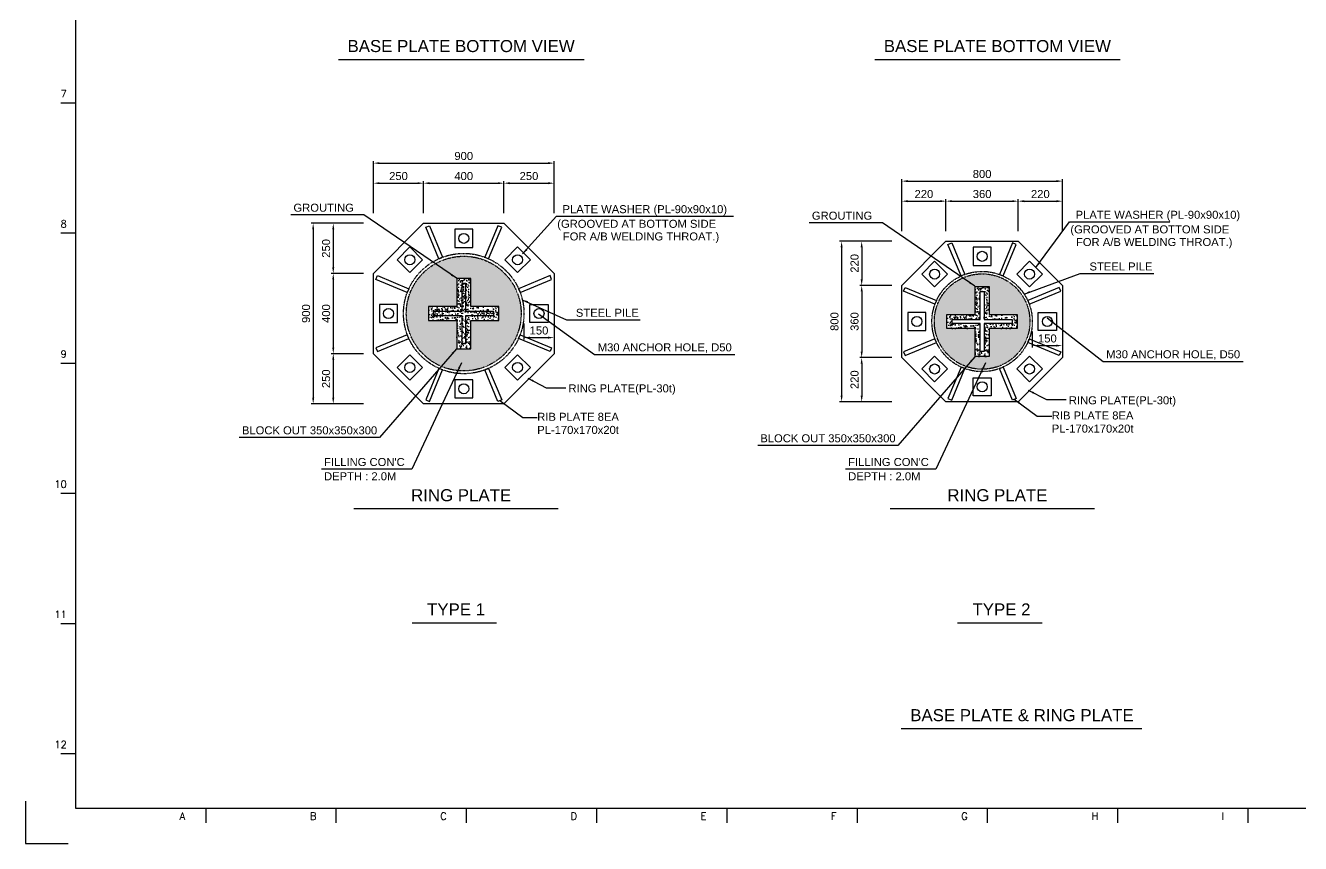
# Model space of a CAD drawing. Header units: millimetres. Extents: x 415966 to 487306, y -108951 to -17325.
# Drawn here: x 458615 to 464967, y -108951 to -104873 of the extents above; entities that cross this region are included whole.
import ezdxf
from ezdxf.enums import TextEntityAlignment as Align

# ---------------------------------------------------------------- set-up
doc = ezdxf.new("R2010")
doc.units = ezdxf.units.MM
doc.header["$LTSCALE"] = 2
doc.linetypes.add('HIDDEN', pattern=[0.375, 0.25, -0.125])
doc.layers.get('Defpoints').update_dxf_attribs({"color": 250})
for name, color, linetype in [('C_GIRDER', 2, 'Continuous'), ('C_TEXT_01', 2, 'Continuous'), ('DIM-SCALE', 7, 'Continuous'), ('PLATE', 2, 'Continuous'), ('TAN-TIT', 30, 'Continuous'), ('TITLE', 7, 'Continuous')]:
    doc.layers.add(name, color=color, linetype=linetype)
doc.styles.add('Arial', font='arial.ttf')
doc.styles.add('COM', font='COMPLEX', dxfattribs={"height": 5})
doc.dimstyles.new('일반도면_0010', dxfattribs={"dimtxt": 40, "dimasz": 30, "dimexe": 10, "dimexo": 50, "dimgap": 15, "dimtad": 1, "dimdec": 0, "dimzin": 0, "dimdsep": 46, "dimtxsty": 'Arial', "dimcen": -50, "dimclrd": 7, "dimclre": 7, "dimclrt": 2, "dimadec": 8, "dimazin": 0, "dimtfac": 1, "dimtdec": 0, "dimtix": 1, "dimtmove": 2, "dimatfit": 3, "dimfxl": 1, "dimtolj": 1, "dimtzin": 0, "dimarcsym": 0})

# ---------------------------------------------------------------- blocks, each defined once
blk = doc.blocks.new('BORDER')
at = {"layer": 'TAN-TIT'}
for p, q in [((498, 16468), (498, 352)), ((498, 7383), (353, 7383)), ((498, 6085), (353, 6085)), ((498, 4787), (353, 4787)), ((498, 3489), (353, 3489)), ((498, 2192), (353, 2192)), ((498, 894), (353, 894)), ((498, 352), (23282, 352)), ((1796, 352), (1796, 208)), ((3093, 352), (3093, 208)), ((4391, 352), (4391, 208)), ((5689, 352), (5689, 208)), ((6987, 352), (6987, 208)), ((8285, 352), (8285, 208)), ((9583, 352), (9583, 208)), ((10881, 352), (10881, 208)), ((12178, 352), (12178, 208))]:
    blk.add_line(p, q, dxfattribs=at)
at = {"layer": 'TAN-TIT', "linetype": 'Continuous'}
for p, q in [((0, 424), (0, 0)), ((0, 0), (424, 0))]:
    blk.add_line(p, q, dxfattribs=at)
at = {"layer": 'TAN-TIT', "style": 'COM'}
for s, p in [('7', (411, 7441)), ('8', (411, 6143)), ('9', (411, 4845)), ('10', (411, 3547)), ('11', (411, 2249)), ('12', (411, 951))]:
    blk.add_text(s, height=72.1, dxfattribs=at).set_placement(p, align=Align.RIGHT)
for s, p in [('A', (1536, 237)), ('B', (2834, 237)), ('C', (4132, 237)), ('D', (5430, 237)), ('E', (6727, 237)), ('F', (8025, 237)), ('G', (9323, 237)), ('H', (10621, 237)), ('I', (11919, 237))]:
    blk.add_text(s, height=72.1, dxfattribs=at).set_placement(p)
blk = doc.blocks.new('*D392')
at = {"layer": 'Defpoints', "color": 0}
for p in [(460598.7, -105659.3), (460348.7, -105859.3), (460598.7, -105859.3)]:
    blk.add_point(p, dxfattribs=at)
at = {"layer": 'DIM-SCALE', "color": 7, "lineweight": -2}
for p, q in [((460348.7, -105809.3), (460348.7, -105649.3)), ((460378.7, -105659.3), (460568.7, -105659.3)), ((460598.7, -105809.3), (460598.7, -105649.3))]:
    blk.add_line(p, q, dxfattribs=at)
at = {"layer": 'DIM-SCALE', "color": 7}
for points in [[(460378.7, -105654.3), (460378.7, -105664.3), (460348.7, -105659.3)], [(460568.7, -105654.3), (460568.7, -105664.3), (460598.7, -105659.3)]]:
    blk.add_solid(points, dxfattribs=at)
at = {"layer": 'DIM-SCALE', "color": 2, "insert": (460473.7, -105623.9), "char_height": 40, "attachment_point": 5, "style": 'Arial'}
blk.add_mtext('\\A1;250', dxfattribs=at)
blk = doc.blocks.new('*D393')
at = {"layer": 'Defpoints', "color": 0}
for p in [(460998.7, -105659.3), (460598.7, -105859.3), (460998.7, -105859.3)]:
    blk.add_point(p, dxfattribs=at)
at = {"layer": 'DIM-SCALE', "color": 7, "lineweight": -2}
for p, q in [((460598.7, -105809.3), (460598.7, -105649.3)), ((460628.7, -105659.3), (460968.7, -105659.3)), ((460998.7, -105809.3), (460998.7, -105649.3))]:
    blk.add_line(p, q, dxfattribs=at)
at = {"layer": 'DIM-SCALE', "color": 7}
for points in [[(460628.7, -105654.3), (460628.7, -105664.3), (460598.7, -105659.3)], [(460968.7, -105654.3), (460968.7, -105664.3), (460998.7, -105659.3)]]:
    blk.add_solid(points, dxfattribs=at)
at = {"layer": 'DIM-SCALE', "color": 2, "insert": (460798.7, -105623.9), "char_height": 40, "attachment_point": 5, "style": 'Arial'}
blk.add_mtext('\\A1;400', dxfattribs=at)
blk = doc.blocks.new('*D394')
at = {"layer": 'Defpoints', "color": 0}
for p in [(461248.7, -105659.3), (460998.7, -105859.3), (461248.7, -105859.3)]:
    blk.add_point(p, dxfattribs=at)
at = {"layer": 'DIM-SCALE', "color": 7, "lineweight": -2}
for p, q in [((460998.7, -105809.3), (460998.7, -105649.3)), ((461028.7, -105659.3), (461218.7, -105659.3)), ((461248.7, -105809.3), (461248.7, -105649.3))]:
    blk.add_line(p, q, dxfattribs=at)
at = {"layer": 'DIM-SCALE', "color": 7}
for points in [[(461028.7, -105654.3), (461028.7, -105664.3), (460998.7, -105659.3)], [(461218.7, -105654.3), (461218.7, -105664.3), (461248.7, -105659.3)]]:
    blk.add_solid(points, dxfattribs=at)
at = {"layer": 'DIM-SCALE', "color": 2, "insert": (461123.7, -105623.9), "char_height": 40, "attachment_point": 5, "style": 'Arial'}
blk.add_mtext('\\A1;250', dxfattribs=at)
blk = doc.blocks.new('*D395')
at = {"layer": 'Defpoints', "color": 0}
for p in [(461248.7, -105559.3), (460348.7, -105859.3), (461248.7, -105859.3)]:
    blk.add_point(p, dxfattribs=at)
at = {"layer": 'DIM-SCALE', "color": 7, "lineweight": -2}
for p, q in [((460348.7, -105809.3), (460348.7, -105549.3)), ((460378.7, -105559.3), (461218.7, -105559.3)), ((461248.7, -105809.3), (461248.7, -105549.3))]:
    blk.add_line(p, q, dxfattribs=at)
at = {"layer": 'DIM-SCALE', "color": 7}
for points in [[(460378.7, -105554.3), (460378.7, -105564.3), (460348.7, -105559.3)], [(461218.7, -105554.3), (461218.7, -105564.3), (461248.7, -105559.3)]]:
    blk.add_solid(points, dxfattribs=at)
at = {"layer": 'DIM-SCALE', "color": 2, "insert": (460798.7, -105523.9), "char_height": 40, "attachment_point": 5, "style": 'Arial'}
blk.add_mtext('\\A1;900', dxfattribs=at)
blk = doc.blocks.new('*D396')
at = {"layer": 'Defpoints', "color": 0}
for p in [(461098.7, -106309.3), (461248.7, -106309.3), (461248.7, -106429.3)]:
    blk.add_point(p, dxfattribs=at)
at = {"layer": 'DIM-SCALE', "color": 7, "lineweight": -2}
for p, q in [((461098.7, -106359.3), (461098.7, -106439.3)), ((461248.7, -106359.3), (461248.7, -106439.3)), ((461128.7, -106429.3), (461218.7, -106429.3))]:
    blk.add_line(p, q, dxfattribs=at)
at = {"layer": 'DIM-SCALE', "color": 7}
for points in [[(461128.7, -106424.3), (461128.7, -106434.3), (461098.7, -106429.3)], [(461218.7, -106424.3), (461218.7, -106434.3), (461248.7, -106429.3)]]:
    blk.add_solid(points, dxfattribs=at)
at = {"layer": 'DIM-SCALE', "color": 2, "insert": (461173.7, -106393.9), "char_height": 40, "attachment_point": 5, "style": 'Arial'}
blk.add_mtext('\\A1;150', dxfattribs=at)
blk = doc.blocks.new('*D405')
at = {"layer": 'Defpoints', "color": 0}
for p in [(463201.3, -105749), (462981.3, -105949), (463201.3, -105949)]:
    blk.add_point(p, dxfattribs=at)
at = {"layer": 'DIM-SCALE', "color": 7, "lineweight": -2}
for p, q in [((462981.3, -105899), (462981.3, -105739)), ((463011.3, -105749), (463171.3, -105749)), ((463201.3, -105899), (463201.3, -105739))]:
    blk.add_line(p, q, dxfattribs=at)
at = {"layer": 'DIM-SCALE', "color": 7}
for points in [[(463011.3, -105744), (463011.3, -105754), (462981.3, -105749)], [(463171.3, -105744), (463171.3, -105754), (463201.3, -105749)]]:
    blk.add_solid(points, dxfattribs=at)
at = {"layer": 'DIM-SCALE', "color": 2, "insert": (463091.3, -105713.6), "char_height": 40, "attachment_point": 5, "style": 'Arial'}
blk.add_mtext('\\A1;220', dxfattribs=at)
blk = doc.blocks.new('*D406')
at = {"layer": 'Defpoints', "color": 0}
for p in [(463561.3, -105749), (463201.3, -105949), (463561.3, -105949)]:
    blk.add_point(p, dxfattribs=at)
at = {"layer": 'DIM-SCALE', "color": 7, "lineweight": -2}
for p, q in [((463201.3, -105899), (463201.3, -105739)), ((463231.3, -105749), (463531.3, -105749)), ((463561.3, -105899), (463561.3, -105739))]:
    blk.add_line(p, q, dxfattribs=at)
at = {"layer": 'DIM-SCALE', "color": 7}
for points in [[(463231.3, -105744), (463231.3, -105754), (463201.3, -105749)], [(463531.3, -105744), (463531.3, -105754), (463561.3, -105749)]]:
    blk.add_solid(points, dxfattribs=at)
at = {"layer": 'DIM-SCALE', "color": 2, "insert": (463381.3, -105713.6), "char_height": 40, "attachment_point": 5, "style": 'Arial'}
blk.add_mtext('\\A1;360', dxfattribs=at)
blk = doc.blocks.new('*D407')
at = {"layer": 'Defpoints', "color": 0}
for p in [(463781.3, -105749), (463561.3, -105949), (463781.3, -105949)]:
    blk.add_point(p, dxfattribs=at)
at = {"layer": 'DIM-SCALE', "color": 7, "lineweight": -2}
for p, q in [((463561.3, -105899), (463561.3, -105739)), ((463591.3, -105749), (463751.3, -105749)), ((463781.3, -105899), (463781.3, -105739))]:
    blk.add_line(p, q, dxfattribs=at)
at = {"layer": 'DIM-SCALE', "color": 7}
for points in [[(463591.3, -105744), (463591.3, -105754), (463561.3, -105749)], [(463751.3, -105744), (463751.3, -105754), (463781.3, -105749)]]:
    blk.add_solid(points, dxfattribs=at)
at = {"layer": 'DIM-SCALE', "color": 2, "insert": (463671.3, -105713.6), "char_height": 40, "attachment_point": 5, "style": 'Arial'}
blk.add_mtext('\\A1;220', dxfattribs=at)
blk = doc.blocks.new('*D408')
at = {"layer": 'Defpoints', "color": 0}
for p in [(463781.3, -105649), (462981.3, -105949), (463781.3, -105949)]:
    blk.add_point(p, dxfattribs=at)
at = {"layer": 'DIM-SCALE', "color": 7, "lineweight": -2}
for p, q in [((462981.3, -105899), (462981.3, -105639)), ((463011.3, -105649), (463751.3, -105649)), ((463781.3, -105899), (463781.3, -105639))]:
    blk.add_line(p, q, dxfattribs=at)
at = {"layer": 'DIM-SCALE', "color": 7}
for points in [[(463011.3, -105644), (463011.3, -105654), (462981.3, -105649)], [(463751.3, -105644), (463751.3, -105654), (463781.3, -105649)]]:
    blk.add_solid(points, dxfattribs=at)
at = {"layer": 'DIM-SCALE', "color": 2, "insert": (463381.3, -105613.6), "char_height": 40, "attachment_point": 5, "style": 'Arial'}
blk.add_mtext('\\A1;800', dxfattribs=at)
blk = doc.blocks.new('*D409')
at = {"layer": 'Defpoints', "color": 0}
for p in [(462981.3, -105949), (462781.3, -106169), (462981.3, -106169)]:
    blk.add_point(p, dxfattribs=at)
at = {"layer": 'DIM-SCALE', "color": 7, "lineweight": -2}
for p, q in [((462931.3, -105949), (462771.3, -105949)), ((462781.3, -105979), (462781.3, -106139)), ((462931.3, -106169), (462771.3, -106169))]:
    blk.add_line(p, q, dxfattribs=at)
at = {"layer": 'DIM-SCALE', "color": 7}
for points in [[(462776.3, -105979), (462786.3, -105979), (462781.3, -105949)], [(462776.3, -106139), (462786.3, -106139), (462781.3, -106169)]]:
    blk.add_solid(points, dxfattribs=at)
at = {"layer": 'DIM-SCALE', "color": 2, "insert": (462745.9, -106059), "char_height": 40, "attachment_point": 5, "rotation": 90, "style": 'Arial'}
blk.add_mtext('\\A1;220', dxfattribs=at)
blk = doc.blocks.new('*D410')
at = {"layer": 'Defpoints', "color": 0}
for p in [(462981.3, -106169), (462781.3, -106529), (462981.3, -106529)]:
    blk.add_point(p, dxfattribs=at)
at = {"layer": 'DIM-SCALE', "color": 7, "lineweight": -2}
for p, q in [((462931.3, -106169), (462771.3, -106169)), ((462781.3, -106199), (462781.3, -106499)), ((462931.3, -106529), (462771.3, -106529))]:
    blk.add_line(p, q, dxfattribs=at)
at = {"layer": 'DIM-SCALE', "color": 7}
for points in [[(462776.3, -106199), (462786.3, -106199), (462781.3, -106169)], [(462776.3, -106499), (462786.3, -106499), (462781.3, -106529)]]:
    blk.add_solid(points, dxfattribs=at)
at = {"layer": 'DIM-SCALE', "color": 2, "insert": (462745.9, -106349), "char_height": 40, "attachment_point": 5, "rotation": 90, "style": 'Arial'}
blk.add_mtext('\\A1;360', dxfattribs=at)
blk = doc.blocks.new('*D411')
at = {"layer": 'Defpoints', "color": 0}
for p in [(462981.3, -106529), (462781.3, -106749), (462981.3, -106749)]:
    blk.add_point(p, dxfattribs=at)
at = {"layer": 'DIM-SCALE', "color": 7, "lineweight": -2}
for p, q in [((462931.3, -106529), (462771.3, -106529)), ((462781.3, -106559), (462781.3, -106719)), ((462931.3, -106749), (462771.3, -106749))]:
    blk.add_line(p, q, dxfattribs=at)
at = {"layer": 'DIM-SCALE', "color": 7}
for points in [[(462776.3, -106559), (462786.3, -106559), (462781.3, -106529)], [(462776.3, -106719), (462786.3, -106719), (462781.3, -106749)]]:
    blk.add_solid(points, dxfattribs=at)
at = {"layer": 'DIM-SCALE', "color": 2, "insert": (462745.9, -106639), "char_height": 40, "attachment_point": 5, "rotation": 90, "style": 'Arial'}
blk.add_mtext('\\A1;220', dxfattribs=at)
blk = doc.blocks.new('*D412')
at = {"layer": 'Defpoints', "color": 0}
for p in [(462981.3, -105949), (462681.3, -106749), (462981.3, -106749)]:
    blk.add_point(p, dxfattribs=at)
at = {"layer": 'DIM-SCALE', "color": 7, "lineweight": -2}
for p, q in [((462931.3, -105949), (462671.3, -105949)), ((462681.3, -105979), (462681.3, -106719)), ((462931.3, -106749), (462671.3, -106749))]:
    blk.add_line(p, q, dxfattribs=at)
at = {"layer": 'DIM-SCALE', "color": 7}
for points in [[(462676.3, -105979), (462686.3, -105979), (462681.3, -105949)], [(462676.3, -106719), (462686.3, -106719), (462681.3, -106749)]]:
    blk.add_solid(points, dxfattribs=at)
at = {"layer": 'DIM-SCALE', "color": 2, "insert": (462645.9, -106349), "char_height": 40, "attachment_point": 5, "rotation": 90, "style": 'Arial'}
blk.add_mtext('\\A1;800', dxfattribs=at)
blk = doc.blocks.new('*D418')
at = {"layer": 'Defpoints', "color": 0}
for p in [(460348.7, -105859.3), (460148.7, -106109.3), (460348.7, -106109.3)]:
    blk.add_point(p, dxfattribs=at)
at = {"layer": 'DIM-SCALE', "color": 7, "lineweight": -2}
for p, q in [((460298.7, -105859.3), (460138.7, -105859.3)), ((460148.7, -105889.3), (460148.7, -106079.3)), ((460298.7, -106109.3), (460138.7, -106109.3))]:
    blk.add_line(p, q, dxfattribs=at)
at = {"layer": 'DIM-SCALE', "color": 7}
for points in [[(460143.7, -105889.3), (460153.7, -105889.3), (460148.7, -105859.3)], [(460143.7, -106079.3), (460153.7, -106079.3), (460148.7, -106109.3)]]:
    blk.add_solid(points, dxfattribs=at)
at = {"layer": 'DIM-SCALE', "color": 2, "insert": (460113.2, -105984.3), "char_height": 40, "attachment_point": 5, "rotation": 90, "style": 'Arial'}
blk.add_mtext('\\A1;250', dxfattribs=at)
blk = doc.blocks.new('*D419')
at = {"layer": 'Defpoints', "color": 0}
for p in [(460348.7, -106109.3), (460148.7, -106509.3), (460348.7, -106509.3)]:
    blk.add_point(p, dxfattribs=at)
at = {"layer": 'DIM-SCALE', "color": 7, "lineweight": -2}
for p, q in [((460298.7, -106109.3), (460138.7, -106109.3)), ((460148.7, -106139.3), (460148.7, -106479.3)), ((460298.7, -106509.3), (460138.7, -106509.3))]:
    blk.add_line(p, q, dxfattribs=at)
at = {"layer": 'DIM-SCALE', "color": 7}
for points in [[(460143.7, -106139.3), (460153.7, -106139.3), (460148.7, -106109.3)], [(460143.7, -106479.3), (460153.7, -106479.3), (460148.7, -106509.3)]]:
    blk.add_solid(points, dxfattribs=at)
at = {"layer": 'DIM-SCALE', "color": 2, "insert": (460113.2, -106309.3), "char_height": 40, "attachment_point": 5, "rotation": 90, "style": 'Arial'}
blk.add_mtext('\\A1;400', dxfattribs=at)
blk = doc.blocks.new('*D420')
at = {"layer": 'Defpoints', "color": 0}
for p in [(460348.7, -106509.3), (460148.7, -106759.3), (460348.7, -106759.3)]:
    blk.add_point(p, dxfattribs=at)
at = {"layer": 'DIM-SCALE', "color": 7, "lineweight": -2}
for p, q in [((460298.7, -106509.3), (460138.7, -106509.3)), ((460148.7, -106539.3), (460148.7, -106729.3)), ((460298.7, -106759.3), (460138.7, -106759.3))]:
    blk.add_line(p, q, dxfattribs=at)
at = {"layer": 'DIM-SCALE', "color": 7}
for points in [[(460143.7, -106539.3), (460153.7, -106539.3), (460148.7, -106509.3)], [(460143.7, -106729.3), (460153.7, -106729.3), (460148.7, -106759.3)]]:
    blk.add_solid(points, dxfattribs=at)
at = {"layer": 'DIM-SCALE', "color": 2, "insert": (460113.2, -106634.3), "char_height": 40, "attachment_point": 5, "rotation": 90, "style": 'Arial'}
blk.add_mtext('\\A1;250', dxfattribs=at)
blk = doc.blocks.new('*D421')
at = {"layer": 'Defpoints', "color": 0}
for p in [(460348.7, -105859.3), (460048.7, -106759.3), (460348.7, -106759.3)]:
    blk.add_point(p, dxfattribs=at)
at = {"layer": 'DIM-SCALE', "color": 7, "lineweight": -2}
for p, q in [((460298.7, -105859.3), (460038.7, -105859.3)), ((460048.7, -105889.3), (460048.7, -106729.3)), ((460298.7, -106759.3), (460038.7, -106759.3))]:
    blk.add_line(p, q, dxfattribs=at)
at = {"layer": 'DIM-SCALE', "color": 7}
for points in [[(460043.7, -105889.3), (460053.7, -105889.3), (460048.7, -105859.3)], [(460043.7, -106729.3), (460053.7, -106729.3), (460048.7, -106759.3)]]:
    blk.add_solid(points, dxfattribs=at)
at = {"layer": 'DIM-SCALE', "color": 2, "insert": (460013.2, -106309.3), "char_height": 40, "attachment_point": 5, "rotation": 90, "style": 'Arial'}
blk.add_mtext('\\A1;900', dxfattribs=at)
blk = doc.blocks.new('*D426')
at = {"layer": 'Defpoints', "color": 0}
for p in [(463631.3, -106349), (463781.3, -106349), (463781.3, -106469)]:
    blk.add_point(p, dxfattribs=at)
at = {"layer": 'DIM-SCALE', "color": 7, "lineweight": -2}
for p, q in [((463631.3, -106399), (463631.3, -106479)), ((463781.3, -106399), (463781.3, -106479)), ((463661.3, -106469), (463751.3, -106469))]:
    blk.add_line(p, q, dxfattribs=at)
at = {"layer": 'DIM-SCALE', "color": 7}
for points in [[(463661.3, -106464), (463661.3, -106474), (463631.3, -106469)], [(463751.3, -106464), (463751.3, -106474), (463781.3, -106469)]]:
    blk.add_solid(points, dxfattribs=at)
at = {"layer": 'DIM-SCALE', "color": 2, "insert": (463706.3, -106433.6), "char_height": 40, "attachment_point": 5, "style": 'Arial'}
blk.add_mtext('\\A1;150', dxfattribs=at)

msp = doc.modelspace()

# ---------------------------------------------------------------- hatches: boundary and pattern name
h = msp.add_hatch(color=9)
h.paths.add_polyline_path([(461084.7, -106309.3, 1), (460512.7, -106309.3, 1)])
h.paths.add_polyline_path([(460833.7, -106344.3), (460833.7, -106484.3), (460763.7, -106484.3), (460763.7, -106344.3), (460623.7, -106344.3), (460623.7, -106274.3), (460763.7, -106274.3), (460763.7, -106134.3), (460833.7, -106134.3), (460833.7, -106274.3), (460973.7, -106274.3), (460973.7, -106344.3)], flags=16)
h = msp.add_hatch(color=9)
h.paths.add_polyline_path([(463143.3, -106349, 1), (463619.3, -106349, 1)])
h.paths.add_polyline_path([(463346.3, -106314), (463346.3, -106174), (463416.3, -106174), (463416.3, -106314), (463556.3, -106314), (463556.3, -106384), (463416.3, -106384), (463416.3, -106524), (463346.3, -106524), (463346.3, -106384), (463206.3, -106384), (463206.3, -106314)], flags=16)
at = {"layer": 'C_GIRDER'}
h = msp.add_hatch(dxfattribs=at)
h.set_pattern_fill('AR-CONC', color=256, scale=5, style=0)
h.set_pattern_definition([(50, (-113986.888, -66003.288), (35.8630091, -3.1376067), [3.75, -41.25]), (355, (-113986.888, -66003.288), (-6.9375667, 37.6096067), [3, -33]), (100.4514, (-113983.9, -66003.55), (28.925469, 34.471977), [3.1870095, -35.0571056]), (46.1842, (-113986.89, -65993.29), (53.3620524, -8.2759507), [5.625, -61.875]), (96.6356, (-113982.44, -65993.98), (46.7331353, 48.7058935), [4.7805144, -52.58565]), (351.1842, (-113986.89, -65993.29), (46.733097, 48.70593), [4.5, -49.5]), (21, (-113981.888, -65995.788), (29.8453526, -20.1309445), [3.75, -41.25]), (326, (-113981.888, -65995.788), (12.1657666, 36.2575023), [3, -33]), (71.4514, (-113979.4, -65997.466), (42.0111314, 16.1265248), [3.1870095, -35.0571056]), (37.5, (-113986.888, -66003.288), (0.60799277, 16.6446927), [0, -32.6, 0, -33.5, 0, -33.125]), (7.5, (-113986.888, -66003.288), (13.15347687, 19.7205856), [0, -19.1, 0, -31.85, 0, -12.625]), (327.5, (-113998.038, -66003.288), (26.6911218, -1.1277436), [0, -12.5, 0, -39, 0, -51.75]), (317.5, (-114003.038, -66003.288), (29.1593085, 5.0052491), [0, -16.25, 0, -25.9, 0, -36.75])])
h.paths.add_polyline_path([(460833.7, -106344.3), (460973.7, -106344.3), (460973.7, -106274.3), (460833.7, -106274.3), (460833.7, -106134.3), (460763.7, -106134.3), (460763.7, -106274.3), (460623.7, -106274.3), (460623.7, -106344.3), (460763.7, -106344.3), (460763.7, -106484.3), (460833.7, -106484.3)])
h = msp.add_hatch(dxfattribs=at)
h.set_pattern_fill('AR-CONC', color=256, scale=5, style=0)
h.set_pattern_definition([(50, (-111404.254, -66042.955), (35.8630091, -3.1376067), [3.75, -41.25]), (355, (-111404.254, -66042.955), (-6.9375667, 37.6096067), [3, -33]), (100.4514, (-111401.266, -66043.217), (28.925469, 34.471977), [3.1870095, -35.0571056]), (46.1842, (-111404.254, -66032.955), (53.3620524, -8.2759507), [5.625, -61.875]), (96.6356, (-111399.807, -66033.645), (46.7331353, 48.7058935), [4.7805144, -52.58565]), (351.1842, (-111404.254, -66032.955), (46.733097, 48.70593), [4.5, -49.5]), (21, (-111399.254, -66035.455), (29.8453526, -20.1309445), [3.75, -41.25]), (326, (-111399.254, -66035.455), (12.1657666, 36.2575023), [3, -33]), (71.4514, (-111396.767, -66037.133), (42.0111314, 16.1265248), [3.1870095, -35.0571056]), (37.5, (-111404.254, -66042.955), (0.60799277, 16.6446927), [0, -32.6, 0, -33.5, 0, -33.125]), (7.5, (-111404.254, -66042.955), (13.15347687, 19.7205856), [0, -19.1, 0, -31.85, 0, -12.625]), (327.5, (-111415.404, -66042.955), (26.6911218, -1.1277436), [0, -12.5, 0, -39, 0, -51.75]), (317.5, (-111420.404, -66042.955), (29.1593085, 5.0052491), [0, -16.25, 0, -25.9, 0, -36.75])])
h.paths.add_polyline_path([(463416.3, -106384), (463556.3, -106384), (463556.3, -106314), (463416.3, -106314), (463416.3, -106174), (463346.3, -106174), (463346.3, -106314), (463206.3, -106314), (463206.3, -106384), (463346.3, -106384), (463346.3, -106524), (463416.3, -106524)])
h.paths.add_polyline_path([(463391.3, -106499), (463371.3, -106499), (463371.3, -106359), (463231.3, -106359), (463231.3, -106339), (463371.3, -106339), (463371.3, -106199), (463391.3, -106199), (463391.3, -106339), (463531.3, -106339), (463531.3, -106359), (463391.3, -106359)], flags=16)

# ---------------------------------------------------------------- linework, layer by layer
for p, q in [((460174.9, -105042.6), (461398.1, -105042.6)), ((462846.6, -105042.6), (464069.8, -105042.6)), ((460251.7, -107281.8), (461269.7, -107281.8)), ((462923.5, -107281.8), (463941.4, -107281.8)), ((460541.2, -107851.2), (460962.5, -107851.2)), ((463258.6, -107851.2), (463679.8, -107851.2)), ((462978.3, -108378.6), (464177.4, -108378.6))]:
    msp.add_line(p, q)
at = {"color": 6}
for points in [[(460674.6, -106036), (460609.6, -105878.9), (460628, -105871.3), (460693.1, -106028.3), (460674.6, -106036)], [(460922.7, -106036), (460987.8, -105878.9), (460969.3, -105871.3), (460904.2, -106028.3), (460922.7, -106036)], [(463276.4, -106121.9), (463211.3, -105964.8), (463229.8, -105957.1), (463294.9, -106114.2), (463276.4, -106121.9)], [(463486.2, -106121.9), (463551.3, -105964.8), (463532.8, -105957.1), (463467.7, -106114.2), (463486.2, -106121.9)], [(460517.7, -106203.8), (460360.6, -106138.7), (460368.3, -106120.2), (460525.3, -106185.3), (460517.7, -106203.8)], [(461079.7, -106203.8), (461236.7, -106138.7), (461229.1, -106120.2), (461072, -106185.3), (461079.7, -106203.8)], [(463146.5, -106262.6), (462989.4, -106197.5), (462997.1, -106179), (463154.2, -106244.1), (463146.5, -106262.6)], [(463616.1, -106262.6), (463773.2, -106197.5), (463765.5, -106179), (463608.4, -106244.1), (463616.1, -106262.6)], [(460517.7, -106414.9), (460360.6, -106480), (460368.3, -106498.4), (460525.3, -106433.4), (460517.7, -106414.9)], [(461079.7, -106414.9), (461236.7, -106480), (461229.1, -106498.4), (461072, -106433.4), (461079.7, -106414.9)], [(463146.5, -106435.4), (462989.4, -106500.5), (462997.1, -106519), (463154.2, -106453.9), (463146.5, -106435.4)], [(463616.1, -106435.4), (463773.2, -106500.5), (463765.5, -106519), (463608.4, -106453.9), (463616.1, -106435.4)], [(460674.6, -106582.7), (460609.6, -106739.7), (460628, -106747.4), (460693.1, -106590.3), (460674.6, -106582.7)], [(460922.7, -106582.7), (460987.8, -106739.7), (460969.3, -106747.4), (460904.2, -106590.3), (460922.7, -106582.7)], [(463276.4, -106576.1), (463211.3, -106733.2), (463229.8, -106740.9), (463294.9, -106583.8), (463276.4, -106576.1)], [(463486.2, -106576.1), (463551.3, -106733.2), (463532.8, -106740.9), (463467.7, -106583.8), (463486.2, -106576.1)]]:
    msp.add_lwpolyline(points, dxfattribs=at)
at = {"layer": 'C_GIRDER'}
for points in [[(460598.7, -106759.3), (460348.7, -106509.3), (460348.7, -106109.3), (460598.7, -105859.3), (460998.7, -105859.3), (461248.7, -106109.3), (461248.7, -106509.3), (460998.7, -106759.3), (460598.7, -106759.3)], [(460808.7, -106319.3), (460948.7, -106319.3), (460948.7, -106299.3), (460808.7, -106299.3), (460808.7, -106159.3), (460788.7, -106159.3), (460788.7, -106299.3), (460648.7, -106299.3), (460648.7, -106319.3), (460788.7, -106319.3), (460788.7, -106459.3), (460808.7, -106459.3), (460808.7, -106319.3)], [(463391.3, -106359), (463391.3, -106499), (463371.3, -106499), (463371.3, -106359), (463231.3, -106359), (463231.3, -106339), (463371.3, -106339), (463371.3, -106199), (463391.3, -106199), (463391.3, -106339), (463531.3, -106339), (463531.3, -106359), (463391.3, -106359)]]:
    msp.add_lwpolyline(points, dxfattribs=at)
for points in [[(460843.7, -105889.3), (460753.7, -105889.3), (460753.7, -105979.3), (460843.7, -105979.3)], [(463201.3, -106749), (462981.3, -106529), (462981.3, -106169), (463201.3, -105949), (463561.3, -105949), (463781.3, -106169), (463781.3, -106529), (463561.3, -106749)], [(460530.1, -105977.1), (460466.5, -106040.8), (460530.1, -106104.4), (460593.7, -106040.8)], [(461067.2, -105977.1), (461003.6, -106040.8), (461067.2, -106104.4), (461130.9, -106040.8)], [(463426.3, -105979), (463336.3, -105979), (463336.3, -106069), (463426.3, -106069)], [(463144.7, -106048.7), (463208.3, -106112.4), (463144.7, -106176), (463081.1, -106112.4)], [(463617.9, -106048.7), (463554.3, -106112.4), (463617.9, -106176), (463681.6, -106112.4)], [(460833.7, -106344.3), (460973.7, -106344.3), (460973.7, -106274.3), (460833.7, -106274.3), (460833.7, -106134.3), (460763.7, -106134.3), (460763.7, -106274.3), (460623.7, -106274.3), (460623.7, -106344.3), (460763.7, -106344.3), (460763.7, -106484.3), (460833.7, -106484.3)], [(463416.3, -106384), (463416.3, -106524), (463346.3, -106524), (463346.3, -106384), (463206.3, -106384), (463206.3, -106314), (463346.3, -106314), (463346.3, -106174), (463416.3, -106174), (463416.3, -106314), (463556.3, -106314), (463556.3, -106384)], [(460468.7, -106264.3), (460378.7, -106264.3), (460378.7, -106354.3), (460468.7, -106354.3)], [(461128.7, -106264.3), (461218.7, -106264.3), (461218.7, -106354.3), (461128.7, -106354.3)], [(463011.3, -106304), (463011.3, -106394), (463101.3, -106394), (463101.3, -106304)], [(463751.3, -106304), (463751.3, -106394), (463661.3, -106394), (463661.3, -106304)], [(460530.1, -106514.3), (460466.5, -106577.9), (460530.1, -106641.5), (460593.7, -106577.9)], [(461067.2, -106514.3), (461003.6, -106577.9), (461067.2, -106641.5), (461130.9, -106577.9)], [(463144.7, -106649.2), (463208.3, -106585.6), (463144.7, -106522), (463081.1, -106585.6)], [(463617.9, -106649.2), (463554.3, -106585.6), (463617.9, -106522), (463681.6, -106585.6)], [(460843.7, -106639.3), (460753.7, -106639.3), (460753.7, -106729.3), (460843.7, -106729.3)], [(463426.3, -106719), (463336.3, -106719), (463336.3, -106629), (463426.3, -106629)]]:
    msp.add_lwpolyline(points, close=True, dxfattribs=at)
for centre in [(460798.7, -105934.3), (463381.3, -106024), (460530.1, -106040.8), (461067.2, -106040.8), (463144.7, -106112.4), (463617.9, -106112.4), (460423.7, -106309.3), (461173.7, -106309.3), (463056.3, -106349), (463706.3, -106349), (460530.1, -106577.9), (461067.2, -106577.9), (463144.7, -106585.6), (463617.9, -106585.6), (463381.3, -106674), (460798.7, -106684.3)]:
    msp.add_circle(centre, 25, dxfattribs=at)
at = {"layer": 'PLATE', "linetype": 'HIDDEN', "ltscale": 0.2}
for centre, radius in [((460798.7, -106309.3), 300), ((460798.7, -106309.3), 286), ((463381.3, -106349), 250), ((463381.3, -106349), 238)]:
    msp.add_circle(centre, radius, dxfattribs=at)

# ---------------------------------------------------------------- block references
at = {"xscale": 0.5, "yscale": 0.5, "zscale": 0.5}
msp.add_blockref('BORDER', (458615.5, -108951.5), dxfattribs=at)

# ---------------------------------------------------------------- texts
at = {"layer": 'C_TEXT_01', "style": 'Arial'}
for s, p in [('GROUTING', (459950.5, -105801.5)), ('PLATE WASHER (PL-90x90x10)', (461290.8, -105808.8)), ('GROUTING', (462533.1, -105841.2)), ('PLATE WASHER (PL-90x90x10)', (463847.2, -105836.7)), ('(GROOVED AT BOTTOM SIDE', (461264.5, -105881.7)), ('(GROOVED AT BOTTOM SIDE', (463821, -105909.6)), ('FOR A/B WELDING THROAT.)', (461292.5, -105944.7)), ('FOR A/B WELDING THROAT.)', (463849, -105972.6)), ('STEEL PILE', (463916.2, -106094.4)), ('STEEL PILE', (461357.4, -106325.3)), ('M30 ANCHOR HOLE, D50', (461466.5, -106497.8)), ('M30 ANCHOR HOLE, D50', (463999.2, -106532.2)), ('RING PLATE(PL-30t)', (461320.5, -106702.2)), ('RING PLATE(PL-30t)', (463813.4, -106761.7)), ('BLOCK OUT 350x350x300', (459693.7, -106911.4)), ('BLOCK OUT 350x350x300', (462276.3, -106951.1)), ("FILLING CON'C", (460102.8, -107069.4)), ("FILLING CON'C", (462714, -107069.4)), ('DEPTH : 2.0M', (460102.8, -107140.5)), ('DEPTH : 2.0M', (462714, -107140.5))]:
    msp.add_text(s, height=40, dxfattribs=at).set_placement(p)
for s, p in [('RIB PLATE 8EA', (461164.9, -106823.9)), ('RIB PLATE 8EA', (463728.4, -106817.4)), ('PL-170x170x20t', (461164.9, -106889.3)), ('PL-170x170x20t', (463728.4, -106882.8))]:
    msp.add_text(s, height=40, dxfattribs=at).set_placement(p, align=Align.MIDDLE_LEFT)
at = {"layer": 'TITLE', "color": 3, "ltscale": 10, "style": 'Arial'}
for s, p in [('BASE PLATE BOTTOM VIEW', (460785.7, -105005.5)), ('BASE PLATE BOTTOM VIEW', (463457.4, -105005.5)), ('RING PLATE', (460785.7, -107244.8)), ('RING PLATE', (463457.4, -107244.8)), ('TYPE 1', (460760.5, -107814.2)), ('TYPE 2', (463477.8, -107814.2)), ('BASE PLATE & RING PLATE', (463579.9, -108341.5))]:
    msp.add_text(s, height=60, dxfattribs=at).set_placement(p, align=Align.CENTER)

# ---------------------------------------------------------------- dimensions: what is measured, and where the dimension line sits
at = {"layer": 'DIM-SCALE'}
for base, p1, p2, picture, middle in [((461248.7, -105559.3), (460348.7, -105859.3), (461248.7, -105859.3), '*D395', (460798.7, -105523.9)), ((460598.7, -105659.3), (460348.7, -105859.3), (460598.7, -105859.3), '*D392', (460473.7, -105623.9)), ((460998.7, -105659.3), (460598.7, -105859.3), (460998.7, -105859.3), '*D393', (460798.7, -105623.9)), ((461248.7, -105659.3), (460998.7, -105859.3), (461248.7, -105859.3), '*D394', (461123.7, -105623.9)), ((463781.3, -105649), (462981.3, -105949), (463781.3, -105949), '*D408', (463381.3, -105613.6)), ((463201.3, -105749), (462981.3, -105949), (463201.3, -105949), '*D405', (463091.3, -105713.6)), ((463561.3, -105749), (463201.3, -105949), (463561.3, -105949), '*D406', (463381.3, -105713.6)), ((463781.3, -105749), (463561.3, -105949), (463781.3, -105949), '*D407', (463671.3, -105713.6)), ((461248.7, -106429.3), (461098.7, -106309.3), (461248.7, -106309.3), '*D396', (461173.7, -106393.9)), ((463781.3, -106469), (463631.3, -106349), (463781.3, -106349), '*D426', (463706.3, -106433.6))]:
    dim = msp.add_linear_dim(base=base, p1=p1, p2=p2, dimstyle='일반도면_0010', dxfattribs=at)
    dim.commit()
    dim.dimension.update_dxf_attribs({"geometry": picture, "text_midpoint": middle})
for base, p1, p2, picture, middle in [((460048.7, -106759.3), (460348.7, -105859.3), (460348.7, -106759.3), '*D421', (460013.2, -106309.3)), ((460148.7, -106109.3), (460348.7, -105859.3), (460348.7, -106109.3), '*D418', (460113.2, -105984.3)), ((462681.3, -106749), (462981.3, -105949), (462981.3, -106749), '*D412', (462645.9, -106349)), ((462781.3, -106169), (462981.3, -105949), (462981.3, -106169), '*D409', (462745.9, -106059)), ((460148.7, -106509.3), (460348.7, -106109.3), (460348.7, -106509.3), '*D419', (460113.2, -106309.3)), ((462781.3, -106529), (462981.3, -106169), (462981.3, -106529), '*D410', (462745.9, -106349)), ((460148.7, -106759.3), (460348.7, -106509.3), (460348.7, -106759.3), '*D420', (460113.2, -106634.3)), ((462781.3, -106749), (462981.3, -106529), (462981.3, -106749), '*D411', (462745.9, -106639))]:
    dim = msp.add_linear_dim(base=base, p1=p1, p2=p2, angle=270, dimstyle='일반도면_0010', dxfattribs=at)
    dim.commit()
    dim.dimension.update_dxf_attribs({"geometry": picture, "text_midpoint": middle})

# ---------------------------------------------------------------- leaders
for points in [[(460762.4, -106132.9), (460301.6, -105817.1), (459937.5, -105817.1)], [(461092.2, -106012.1), (461260.9, -105824.4), (462143.4, -105824.4)], [(463345, -106172.6), (462884.2, -105856.7), (462520.1, -105856.7)], [(463648.7, -106079.5), (463817.4, -105852.3), (464316.8, -105852.3)], [(463590.7, -106212), (463869.8, -106109.9), (464236.3, -106109.9)], [(461090.6, -106240), (461311, -106340.9), (461677.5, -106340.9)], [(461172, -106311), (461451, -106513.3), (462148.6, -106513.3)], [(463704.6, -106330.7), (463983.6, -106547.7), (464681.2, -106547.7)], [(460762.4, -106485.7), (460378.3, -106926.9), (459680.7, -106926.9)], [(460787.7, -106554.6), (460539.8, -107084.9), (460089.9, -107084.9)], [(463345, -106525.4), (462961, -106966.6), (462263.3, -106966.6)], [(463398.9, -106554.6), (463151, -107084.9), (462701, -107084.9)], [(461118.4, -106631.6), (461209.5, -106679), (461306.8, -106679)], [(463611.2, -106691), (463702.3, -106738.5), (463799.6, -106738.5)], [(460978, -106743.2), (461092.4, -106826.9), (461164.9, -106826.9)], [(463541.5, -106736.6), (463655.9, -106820.4), (463728.4, -106820.4)]]:
    msp.add_leader(points, dimstyle='일반도면_0010', dxfattribs=at)

doc.saveas('drawing.dxf')
